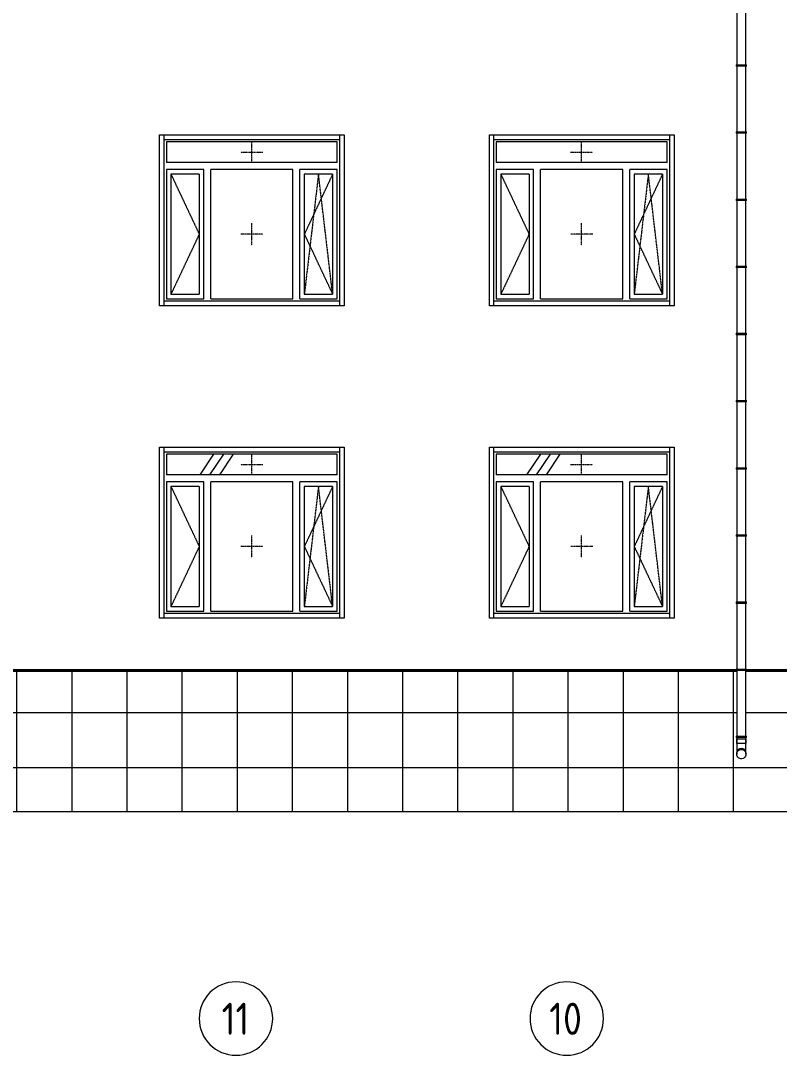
# Model space of a CAD drawing. Header units: millimetres. Extents: x -515342 to 330399, y -224905 to 507333.
# Drawn here: x 91191 to 99447, y -1932 to 9331 of the extents above; entities that cross this region are included whole.
import ezdxf

# ---------------------------------------------------------------- set-up
doc = ezdxf.new("R2010")
doc.units = ezdxf.units.MM
doc.linetypes.add('ASVP_Штриховая_ш2 п1', pattern=[3, 2, -1])
doc.layers.get('0').update_dxf_attribs({"lineweight": 0})
for name, color, linetype, lineweight in [('Витраж', 7, 'Continuous', 0), ('Линии', 7, 'Continuous', 0), ('Марки помещений', 7, 'Continuous', 0), ('Обобщенные модели', 7, 'Continuous', 0), ('Окна', 7, 'Continuous', 0), ('Окна открывание', 7, 'Continuous', 0), ('Оси', 7, 'Continuous', 0), ('Стены внутренние', 7, 'Continuous', 0), ('Стены наружные', 7, 'Continuous', 0), ('Стены штриховка поверхности', 7, 'Continuous', 0)]:
    doc.layers.add(name, color=color, linetype=linetype, lineweight=lineweight)
doc.styles.add('GOST Common', font='', dxfattribs={"width": 0.9, "height": 350})
doc.styles.add('GOST Common_1', font='', dxfattribs={"width": 0.9, "height": 250})
doc.styles.get('GOST Common').set_extended_font_data('GOST Common')
doc.styles.get('GOST Common_1').set_extended_font_data('GOST Common')
pattern_1 = [(236.31, (1066.07, 1244.6), (-1777.9963, -3556.002), [641.067, -5769.603]), (236.31, (1101.63, 1137.9), (-1777.9963, -3556.002), [384.64, -6026.03]), (236.31, (888.27, 1137.9), (-1777.9963, -3556.002), [384.64, -6026.03])]

# ---------------------------------------------------------------- blocks, each defined once
blk = doc.blocks.new('Окно_ПВХ_3Створки_1Фрамуга-верх - АР_Окно_ОП_1820_h_х1970_3ст2фр-в-V19-О_АР_Эскиз_Фасад 12-1 копия 1')
at = {"layer": 'Окна'}
h = blk.add_hatch(dxfattribs=at)
h.set_pattern_fill('FP_1', color=256, style=0, pattern_type=2)
h.set_pattern_definition(pattern_1)
h.paths.add_polyline_path([(-89902, 885), (-89630, 885), (-89630, 2193), (-89938, 2193), (-89938, 885)])
h = blk.add_hatch(dxfattribs=at)
h.set_pattern_fill('FP_1', color=256, style=0, pattern_type=2)
h.set_pattern_definition(pattern_1)
h.paths.add_polyline_path([(-88178, 885), (-88178, 2193), (-88486, 2193), (-88486, 885), (-88327, 885)])
at = {"layer": 'Окна открывание'}
h = blk.add_hatch(dxfattribs=at)
h.set_pattern_fill('FP_1', color=256, style=0, pattern_type=2)
h.set_pattern_definition(pattern_1)
h.paths.add_polyline_path([(-89987, 2318), (-88129, 2318), (-88129, 2544), (-89987, 2544), (-89987, 2432)])
at = {"layer": 'Окна'}
for p, q in [((-88129, 2544), (-89987, 2544)), ((-89987, 2544), (-89987, 2318)), ((-88129, 2318), (-88129, 2544)), ((-88129, 2318), (-89987, 2318)), ((-89581, 2242), (-89987, 2242)), ((-89987, 2242), (-89987, 836)), ((-89938, 2193), (-89938, 885)), ((-89630, 2193), (-89938, 2193)), ((-89630, 2193), (-89630, 885)), ((-89581, 836), (-89581, 2242)), ((-88611, 2242), (-89505, 2242)), ((-89505, 836), (-89505, 2242)), ((-88611, 836), (-88611, 2242)), ((-88129, 2242), (-88535, 2242)), ((-88535, 836), (-88535, 2242)), ((-88486, 2193), (-88486, 885)), ((-88178, 2193), (-88486, 2193)), ((-88178, 2193), (-88178, 885)), ((-88129, 836), (-88129, 2242)), ((-89987, 836), (-89581, 836)), ((-89938, 885), (-89630, 885)), ((-89505, 836), (-88611, 836)), ((-88535, 836), (-88129, 836)), ((-88486, 885), (-88178, 885))]:
    blk.add_line(p, q, dxfattribs=at)
at = {"layer": 'Окна открывание', "linetype": 'ASVP_Штриховая_ш2 п1'}
for p, q in [((-89058, 2318), (-89058, 2544)), ((-89178, 2431), (-88938, 2431)), ((-89938, 2193), (-89630, 1539)), ((-88332, 2193), (-88486, 885)), ((-88178, 2193), (-88486, 1539)), ((-88178, 885), (-88332, 2193)), ((-89058, 1419), (-89058, 1659)), ((-89630, 1539), (-89938, 885)), ((-88938, 1539), (-89178, 1539)), ((-88486, 1539), (-88178, 885))]:
    blk.add_line(p, q, dxfattribs=at)
blk = doc.blocks.new('Окно_ПВХ_3Створки_1Фрамуга-верх - АР_Окно_ОП_1820_h_х1970_3ст2фр-в-V23-О_АР_Эскиз_Фасад 12-1 копия 1')
at = {"layer": 'Окна'}
h = blk.add_hatch(dxfattribs=at)
h.set_pattern_fill('FP_1', color=256, style=0, pattern_type=2)
h.set_pattern_definition(pattern_1)
h.paths.add_polyline_path([(-86348, 885), (-86040, 885), (-86040, 2193), (-86348, 2193), (-86348, 906)])
h = blk.add_hatch(dxfattribs=at)
h.set_pattern_fill('FP_1', color=256, style=0, pattern_type=2)
h.set_pattern_definition(pattern_1)
h.paths.add_polyline_path([(-84588, 885), (-84588, 2193), (-84896, 2193), (-84896, 885), (-84729, 885)])
at = {"layer": 'Окна открывание'}
h = blk.add_hatch(dxfattribs=at)
h.set_pattern_fill('FP_1', color=256, style=0, pattern_type=2)
h.set_pattern_definition(pattern_1)
h.paths.add_polyline_path([(-85404, 2318), (-84539, 2318), (-84539, 2544), (-86397, 2544), (-86397, 2318), (-85629, 2318)])
at = {"layer": 'Окна'}
for p, q in [((-84539, 2544), (-86397, 2544)), ((-86397, 2544), (-86397, 2318)), ((-84539, 2318), (-84539, 2544)), ((-84539, 2318), (-86397, 2318)), ((-85991, 2242), (-86397, 2242)), ((-86397, 2242), (-86397, 836)), ((-86348, 2193), (-86348, 885)), ((-86040, 2193), (-86348, 2193)), ((-86040, 2193), (-86040, 885)), ((-85991, 836), (-85991, 2242)), ((-85021, 2242), (-85915, 2242)), ((-85915, 836), (-85915, 2242)), ((-85021, 836), (-85021, 2242)), ((-84539, 2242), (-84945, 2242)), ((-84945, 836), (-84945, 2242)), ((-84896, 2193), (-84896, 885)), ((-84588, 2193), (-84896, 2193)), ((-84588, 2193), (-84588, 885)), ((-84539, 836), (-84539, 2242)), ((-86397, 836), (-85991, 836)), ((-86348, 885), (-86040, 885)), ((-85915, 836), (-85021, 836)), ((-84945, 836), (-84539, 836)), ((-84896, 885), (-84588, 885))]:
    blk.add_line(p, q, dxfattribs=at)
at = {"layer": 'Окна открывание', "linetype": 'ASVP_Штриховая_ш2 п1'}
for p, q in [((-85468, 2318), (-85468, 2544)), ((-85588, 2431), (-85348, 2431)), ((-86348, 2193), (-86040, 1539)), ((-84742, 2193), (-84896, 885)), ((-84588, 2193), (-84896, 1539)), ((-84588, 885), (-84742, 2193)), ((-85468, 1419), (-85468, 1659)), ((-86040, 1539), (-86348, 885)), ((-85348, 1539), (-85588, 1539)), ((-84896, 1539), (-84588, 885))]:
    blk.add_line(p, q, dxfattribs=at)
blk = doc.blocks.new('Окно_ПВХ_3Створки_1Фрамуга-верх - АР_Окно_ОП_1820_h_х1970_3ст2фр-в-V43-О_АР_Эскиз_Фасад 12-1 копия 1')
at = {"layer": 'Окна'}
h = blk.add_hatch(dxfattribs=at)
h.set_pattern_fill('FP_1', color=256, style=0, pattern_type=2)
h.set_pattern_definition(pattern_1)
h.paths.add_polyline_path([(-89938, 4285), (-89630, 4285), (-89630, 5593), (-89938, 5593), (-89938, 4338)])
h = blk.add_hatch(dxfattribs=at)
h.set_pattern_fill('FP_1', color=256, style=0, pattern_type=2)
h.set_pattern_definition(pattern_1)
h.paths.add_polyline_path([(-88327, 4285), (-88178, 4285), (-88178, 5593), (-88486, 5593), (-88486, 4285)])
for p, q in [((-88129, 5944), (-89987, 5944)), ((-89987, 5944), (-89987, 5718)), ((-88129, 5718), (-88129, 5944)), ((-88129, 5718), (-89987, 5718)), ((-89581, 5642), (-89987, 5642)), ((-89987, 5642), (-89987, 4236)), ((-89581, 4236), (-89581, 5642)), ((-88611, 5642), (-89505, 5642)), ((-89505, 4236), (-89505, 5642)), ((-88611, 4236), (-88611, 5642)), ((-88129, 5642), (-88535, 5642)), ((-88535, 4236), (-88535, 5642)), ((-88129, 4236), (-88129, 5642)), ((-89938, 5593), (-89938, 4285)), ((-89630, 5593), (-89938, 5593)), ((-89630, 5593), (-89630, 4285)), ((-88486, 5593), (-88486, 4285)), ((-88178, 5593), (-88486, 5593)), ((-88178, 5593), (-88178, 4285)), ((-89938, 4285), (-89630, 4285)), ((-88486, 4285), (-88178, 4285)), ((-89987, 4236), (-89581, 4236)), ((-89505, 4236), (-88611, 4236)), ((-88535, 4236), (-88129, 4236))]:
    blk.add_line(p, q, dxfattribs=at)
at = {"layer": 'Окна открывание', "linetype": 'ASVP_Штриховая_ш2 п1'}
for p, q in [((-89058, 5718), (-89058, 5944)), ((-89178, 5831), (-88938, 5831)), ((-89938, 5593), (-89630, 4939)), ((-88332, 5593), (-88486, 4285)), ((-88178, 5593), (-88486, 4939)), ((-88178, 4285), (-88332, 5593)), ((-89058, 4819), (-89058, 5059)), ((-89630, 4939), (-89938, 4285)), ((-88938, 4939), (-89178, 4939)), ((-88486, 4939), (-88178, 4285))]:
    blk.add_line(p, q, dxfattribs=at)
blk = doc.blocks.new('Окно_ПВХ_3Створки_1Фрамуга-верх - АР_Окно_ОП_1820_h_х1970_3ст2фр-в-V46-О_АР_Эскиз_Фасад 12-1 копия 1')
at = {"layer": 'Окна'}
h = blk.add_hatch(dxfattribs=at)
h.set_pattern_fill('FP_1', color=256, style=0, pattern_type=2)
h.set_pattern_definition(pattern_1)
h.paths.add_polyline_path([(-86348, 4285), (-86040, 4285), (-86040, 5593), (-86348, 5593), (-86348, 4338)])
h = blk.add_hatch(dxfattribs=at)
h.set_pattern_fill('FP_1', color=256, style=0, pattern_type=2)
h.set_pattern_definition(pattern_1)
h.paths.add_polyline_path([(-84729, 4285), (-84588, 4285), (-84588, 5593), (-84896, 5593), (-84896, 4285)])
for p, q in [((-84539, 5944), (-86397, 5944)), ((-86397, 5944), (-86397, 5718)), ((-84539, 5718), (-84539, 5944)), ((-84539, 5718), (-86397, 5718)), ((-85991, 5642), (-86397, 5642)), ((-86397, 5642), (-86397, 4236)), ((-85991, 4236), (-85991, 5642)), ((-85021, 5642), (-85915, 5642)), ((-85915, 4236), (-85915, 5642)), ((-85021, 4236), (-85021, 5642)), ((-84539, 5642), (-84945, 5642)), ((-84945, 4236), (-84945, 5642)), ((-84539, 4236), (-84539, 5642)), ((-86348, 5593), (-86348, 4285)), ((-86040, 5593), (-86348, 5593)), ((-86040, 5593), (-86040, 4285)), ((-84896, 5593), (-84896, 4285)), ((-84588, 5593), (-84896, 5593)), ((-84588, 5593), (-84588, 4285)), ((-86348, 4285), (-86040, 4285)), ((-84896, 4285), (-84588, 4285)), ((-86397, 4236), (-85991, 4236)), ((-85915, 4236), (-85021, 4236)), ((-84945, 4236), (-84539, 4236))]:
    blk.add_line(p, q, dxfattribs=at)
at = {"layer": 'Окна открывание', "linetype": 'ASVP_Штриховая_ш2 п1'}
for p, q in [((-85468, 5718), (-85468, 5944)), ((-85588, 5831), (-85348, 5831)), ((-86348, 5593), (-86040, 4939)), ((-84742, 5593), (-84896, 4285)), ((-84588, 5593), (-84896, 4939)), ((-84588, 4285), (-84742, 5593)), ((-85468, 4819), (-85468, 5059)), ((-86040, 4939), (-86348, 4285)), ((-85348, 4939), (-85588, 4939)), ((-84896, 4939), (-84588, 4285))]:
    blk.add_line(p, q, dxfattribs=at)
blk = doc.blocks.new('Прямоугольный импост - АР_Откос_Металлический_50х330 Белый Правый-9899493-О_АР_Эскиз_Фасад 12-1 копия 1')
at = {"layer": 'Витраж'}
for p, q in [((-9974, 2570), (-9974, 2620)), ((-9974, 2620), (-8064, 2620)), ((-8064, 2620), (-8064, 2570)), ((-9974, 2570), (-8064, 2570))]:
    blk.add_line(p, q, dxfattribs=at)
blk = doc.blocks.new('Прямоугольный импост - АР_Откос_Металлический_50х330 Белый Левый-9898761-О_АР_Эскиз_Фасад 12-1 копия 1')
at = {"layer": 'Витраж'}
for p, q in [((-9974, 760), (-9974, 810)), ((-8064, 810), (-9974, 810)), ((-8064, 810), (-8064, 760)), ((-8064, 760), (-9974, 760))]:
    blk.add_line(p, q, dxfattribs=at)
blk = doc.blocks.new('Прямоугольный импост - АР_Откос_Металлический_50х330 Белый Правый-9899492-О_АР_Эскиз_Фасад 12-1 копия 1')
at = {"layer": 'Витраж'}
for p, q in [((-8064, 2620), (-8014, 2620)), ((-8064, 2620), (-8064, 760)), ((-8014, 2620), (-8014, 760)), ((-8014, 760), (-8064, 760))]:
    blk.add_line(p, q, dxfattribs=at)
blk = doc.blocks.new('Прямоугольный импост - АР_Откос_Металлический_50х330 Белый Левый-V99-О_АР_Эскиз_Фасад 12-1 копия 1')
at = {"layer": 'Витраж'}
for p, q in [((-10024, 2620), (-9974, 2620)), ((-10024, 760), (-10024, 2620)), ((-9974, 760), (-9974, 2620)), ((-9974, 760), (-10024, 760))]:
    blk.add_line(p, q, dxfattribs=at)
blk = doc.blocks.new('ASVP_ОМ_Водосточная труба_На стене - Труба 100-9889141-О_АР_Эскиз_Фасад 12-1 копия 1')
at = {"layer": 'Обобщенные модели'}
for p, q in [((-100780, 12695.760475), (-100780, -604.239525)), ((-100680, -604.239525), (-100680, 12695.760475))]:
    blk.add_line(p, q, dxfattribs=at)
blk = doc.blocks.new('Влж_Водосточная труба_Хомут - Хомут-9745428-О_АР_Эскиз_Фасад 12-1 копия 1')
at = {"layer": 'Обобщенные модели'}
for p, q in [((-100785, 12633.260475), (-100785, 12618.260475)), ((-100785, 12633.260475), (-100675, 12633.260475)), ((-100675, 12618.260475), (-100785, 12618.260475)), ((-100675, 12618.260475), (-100675, 12633.260475))]:
    blk.add_line(p, q, dxfattribs=at)
blk = doc.blocks.new('ASVP_ОМ_Водосточная труба_Слив - Слив-9747398-О_АР_Эскиз_Фасад 12-1 копия 1')
at = {"layer": 'Обобщенные модели'}
for p, q in [((-40051, -554), (-40051, -604)), ((-40051, -554), (-40000, -554)), ((-40000, -554), (-39950, -554)), ((-39950, -554), (-39948, -554)), ((-39948, -604), (-39948, -554)), ((-40000, -604), (-40051, -604)), ((-40050, -604), (-40050, -698)), ((-39950, -604), (-40000, -604)), ((-39950, -698), (-39950, -604)), ((-39948, -604), (-39950, -604)), ((-40050, -698), (-40050, -721)), ((-39950, -721), (-39950, -698))]:
    blk.add_line(p, q, dxfattribs=at)
at = {"layer": 'Обобщенные модели', "flags": 128}
for points in [[(-40050, -721), (-40049, -708), (-40044, -697), (-40037, -686), (-40028, -678), (-40018, -672), (-40006, -669), (-39994, -669), (-39982, -672), (-39972, -678), (-39963, -686), (-39956, -697), (-39951, -708), (-39950, -721)], [(-39950, -721), (-39951, -734), (-39956, -745), (-39963, -756), (-39972, -764), (-39982, -770), (-39994, -773), (-40006, -773), (-40018, -770), (-40028, -764), (-40037, -756), (-40044, -745), (-40049, -734), (-40050, -721)]]:
    blk.add_lwpolyline(points, dxfattribs=at)
at = {"layer": 'Обобщенные модели'}
blk.add_open_spline([(-39950, -698), (-39950, -695), (-39951, -690), (-39954, -684), (-39957, -680), (-39960, -676), (-39965, -672), (-39969, -669), (-39977, -666), (-39987, -663), (-40000, -661), (-40013, -663), (-40023, -666), (-40031, -669), (-40035, -672), (-40040, -676), (-40043, -680), (-40046, -684), (-40049, -690), (-40050, -695), (-40050, -698)], degree=3, knots=[0, 0, 0, 0, 0.083333, 0.125, 0.166667, 0.208333, 0.25, 0.291667, 0.333333, 0.416667, 0.5, 0.583333, 0.666667, 0.708333, 0.75, 0.791667, 0.833333, 0.875, 0.916667, 1, 1, 1, 1], dxfattribs=at)
blk = doc.blocks.new('СД_Люблино_Фасады_rvt-1-О_АР_Эскиз_Фасад 12-1 копия 1')
at = {"layer": 'Стены штриховка поверхности', "true_color": 0xcacaca}
h = blk.add_hatch(dxfattribs=at)
h.set_pattern_fill('FP_3', color=9, style=0, pattern_type=2)
h.set_pattern_definition([(0, (-51650.9, 0), (0, 600), []), (90, (-51650.9, 0), (-600, 4e-14), [])])
h.paths.add_polyline_path([(-102135, -1350), (-83065, -1350), (-83065, -1250), (-83085, -1250), (-83085, -850), (-80905, -850), (-80905, -1250), (-80925, -1250), (-80925, -1350), (-75725, -1350), (-75725, -1250), (-75745, -1250), (-75745, -850), (-73565, -850), (-73565, -1250), (-73585, -1250), (-73585, -1350), (-68430, -1350), (-68430, -1250), (-68450, -1250), (-68450, -850), (-66270, -850), (-66270, -1250), (-66290, -1250), (-66289, -1350), (-64770, -1350), (-64770, -1250), (-64790, -1250), (-64790, -850), (-62610, -850), (-62610, -1250), (-62630, -1250), (-62630, -1350), (-60285, -1350), (-60285, -1250), (-60305, -1250), (-60305, -850), (-58125, -850), (-58125, -1250), (-58145, -1250), (-58145, -1350), (-56745, -1350), (-56745, -1250), (-56765, -1250), (-56765, -850), (-54585, -850), (-54585, -1250), (-54605, -1250), (-54605, -1350), (-52171, -1350), (-52171, 180), (-61580, 180), (-61580, -527), (-61575, -527), (-61575, -542), (-61580, -542), (-61579, -554), (-61578, -554), (-61578, -604), (-61580, -604), (-61580, -721), (-61581, -734), (-61586, -745), (-61593, -756), (-61602, -764), (-61612, -770), (-61624, -773), (-61636, -773), (-61648, -770), (-61658, -764), (-61667, -756), (-61674, -745), (-61679, -734), (-61680, -721), (-61680, -604), (-61681, -604), (-61681, -554), (-61680, -554), (-61680, -542), (-61685, -542), (-61685, -527), (-61680, -527), (-61680, 180), (-83680, 180), (-83680, -527), (-83675, -527), (-83675, -542), (-83680, -542), (-83679, -554), (-83678, -554), (-83678, -604), (-83680, -604), (-83680, -721), (-83681, -734), (-83686, -745), (-83693, -756), (-83702, -764), (-83712, -770), (-83724, -773), (-83736, -773), (-83748, -770), (-83758, -764), (-83767, -756), (-83774, -745), (-83779, -734), (-83780, -721), (-83780, -604), (-83781, -604), (-83781, -554), (-83780, -554), (-83780, -542), (-83785, -542), (-83785, -527), (-83780, -527), (-83780, 180), (-100680, 180), (-100680, -527), (-100675, -527), (-100675, -542), (-100680, -542), (-100679, -554), (-100678, -554), (-100678, -604), (-100680, -604), (-100680, -721), (-100681, -734), (-100686, -745), (-100696, -759), (-100702, -764), (-100712, -770), (-100724, -773), (-100736, -773), (-100748, -770), (-100758, -764), (-100767, -756), (-100774, -745), (-100779, -734), (-100780, -721), (-100780, -604), (-100782, -604), (-100782, -554), (-100780, -554), (-100780, -542), (-100785, -542), (-100785, -527), (-100780, -527), (-100780, 180), (-102135, 180), (-102135, -1000)])
h.paths.add_polyline_path([(-51692, -1000), (-51651, -1000), (-51651, 180), (-51721, 180), (-51721, -1000)])
h.paths.add_polyline_path([(-58345, -848), (-60285, -848), (-60285, -540), (-58145, -540), (-58145, -848), (-58195, -848)])
h.paths.add_polyline_path([(-82930, -848), (-83065, -848), (-83065, -540), (-80925, -540), (-80925, -848), (-82865, -848)])
h.paths.add_polyline_path([(-67863, -848), (-68430, -848), (-68430, -540), (-66290, -540), (-66290, -848), (-67638, -848)])
h.paths.add_polyline_path([(-73785, -848), (-75725, -848), (-75725, -540), (-73585, -540), (-73585, -848), (-73635, -848)])
h.paths.add_polyline_path([(-55700, -848), (-56745, -848), (-56745, -540), (-54605, -540), (-54605, -848), (-55675, -848)])
h.paths.add_polyline_path([(-62691, -848), (-64770, -848), (-64770, -540), (-62630, -540), (-62630, -848), (-62680, -848)])
at = {"layer": 'Стены внутренние'}
for p, q in [((-83780, 180), (-100680, 180)), ((-100675, 200), (-83785, 200)), ((-61680, 180), (-83680, 180)), ((-83675, 200), (-61685, 200))]:
    blk.add_line(p, q, dxfattribs=at)
at = {"layer": 'Стены наружные'}
for p, q in [((-83785, 190), (-100675, 190)), ((-61685, 190), (-83675, 190))]:
    blk.add_line(p, q, dxfattribs=at)
at = {"layer": 'Витраж', "lineweight": 9}
for name, p in [('Прямоугольный импост - АР_Откос_Металлический_50х330 Белый Левый-V99-О_АР_Эскиз_Фасад 12-1 копия 1', (-80038, 3400)), ('Прямоугольный импост - АР_Откос_Металлический_50х330 Белый Правый-9899493-О_АР_Эскиз_Фасад 12-1 копия 1', (-80038, 3400)), ('Прямоугольный импост - АР_Откос_Металлический_50х330 Белый Правый-9899492-О_АР_Эскиз_Фасад 12-1 копия 1', (-80038, 3400)), ('Прямоугольный импост - АР_Откос_Металлический_50х330 Белый Левый-V99-О_АР_Эскиз_Фасад 12-1 копия 1', (-76448, 3400)), ('Прямоугольный импост - АР_Откос_Металлический_50х330 Белый Правый-9899493-О_АР_Эскиз_Фасад 12-1 копия 1', (-76448, 3400)), ('Прямоугольный импост - АР_Откос_Металлический_50х330 Белый Правый-9899492-О_АР_Эскиз_Фасад 12-1 копия 1', (-76448, 3400)), ('Прямоугольный импост - АР_Откос_Металлический_50х330 Белый Левый-9898761-О_АР_Эскиз_Фасад 12-1 копия 1', (-80038, 3400)), ('Прямоугольный импост - АР_Откос_Металлический_50х330 Белый Левый-9898761-О_АР_Эскиз_Фасад 12-1 копия 1', (-76448, 3400)), ('Прямоугольный импост - АР_Откос_Металлический_50х330 Белый Левый-V99-О_АР_Эскиз_Фасад 12-1 копия 1', (-80038, 0)), ('Прямоугольный импост - АР_Откос_Металлический_50х330 Белый Правый-9899493-О_АР_Эскиз_Фасад 12-1 копия 1', (-80038, 0)), ('Прямоугольный импост - АР_Откос_Металлический_50х330 Белый Правый-9899492-О_АР_Эскиз_Фасад 12-1 копия 1', (-80038, 0)), ('Прямоугольный импост - АР_Откос_Металлический_50х330 Белый Левый-V99-О_АР_Эскиз_Фасад 12-1 копия 1', (-76448, 0)), ('Прямоугольный импост - АР_Откос_Металлический_50х330 Белый Правый-9899493-О_АР_Эскиз_Фасад 12-1 копия 1', (-76448, 0)), ('Прямоугольный импост - АР_Откос_Металлический_50х330 Белый Правый-9899492-О_АР_Эскиз_Фасад 12-1 копия 1', (-76448, 0)), ('Прямоугольный импост - АР_Откос_Металлический_50х330 Белый Левый-9898761-О_АР_Эскиз_Фасад 12-1 копия 1', (-80038, 0)), ('Прямоугольный импост - АР_Откос_Металлический_50х330 Белый Левый-9898761-О_АР_Эскиз_Фасад 12-1 копия 1', (-76448, 0))]:
    blk.add_blockref(name, p, dxfattribs=at)
at = {"layer": 'Обобщенные модели', "lineweight": 9}
for name, p in [('ASVP_ОМ_Водосточная труба_На стене - Труба 100-9889141-О_АР_Эскиз_Фасад 12-1 копия 1', (17000, 0)), ('Влж_Водосточная труба_Хомут - Хомут-9745428-О_АР_Эскиз_Фасад 12-1 копия 1', (17000, -5849)), ('Влж_Водосточная труба_Хомут - Хомут-9745428-О_АР_Эскиз_Фасад 12-1 копия 1', (17000, -6580)), ('Влж_Водосточная труба_Хомут - Хомут-9745428-О_АР_Эскиз_Фасад 12-1 копия 1', (17000, -7311)), ('Влж_Водосточная труба_Хомут - Хомут-9745428-О_АР_Эскиз_Фасад 12-1 копия 1', (17000, -8042)), ('Влж_Водосточная труба_Хомут - Хомут-9745428-О_АР_Эскиз_Фасад 12-1 копия 1', (17000, -8773)), ('Влж_Водосточная труба_Хомут - Хомут-9745428-О_АР_Эскиз_Фасад 12-1 копия 1', (17000, -9504)), ('Влж_Водосточная труба_Хомут - Хомут-9745428-О_АР_Эскиз_Фасад 12-1 копия 1', (17000, -10236)), ('Влж_Водосточная труба_Хомут - Хомут-9745428-О_АР_Эскиз_Фасад 12-1 копия 1', (17000, -10967)), ('Влж_Водосточная труба_Хомут - Хомут-9745428-О_АР_Эскиз_Фасад 12-1 копия 1', (17000, -11698)), ('Влж_Водосточная труба_Хомут - Хомут-9745428-О_АР_Эскиз_Фасад 12-1 копия 1', (17000, -12429)), ('Влж_Водосточная труба_Хомут - Хомут-9745428-О_АР_Эскиз_Фасад 12-1 копия 1', (17000, -13160)), ('ASVP_ОМ_Водосточная труба_Слив - Слив-9747398-О_АР_Эскиз_Фасад 12-1 копия 1', (-43730, 0))]:
    blk.add_blockref(name, p, dxfattribs=at)
at = {"layer": 'Окна', "lineweight": 9}
for name in ['Окно_ПВХ_3Створки_1Фрамуга-верх - АР_Окно_ОП_1820_h_х1970_3ст2фр-в-V43-О_АР_Эскиз_Фасад 12-1 копия 1', 'Окно_ПВХ_3Створки_1Фрамуга-верх - АР_Окно_ОП_1820_h_х1970_3ст2фр-в-V46-О_АР_Эскиз_Фасад 12-1 копия 1', 'Окно_ПВХ_3Створки_1Фрамуга-верх - АР_Окно_ОП_1820_h_х1970_3ст2фр-в-V19-О_АР_Эскиз_Фасад 12-1 копия 1', 'Окно_ПВХ_3Створки_1Фрамуга-верх - АР_Окно_ОП_1820_h_х1970_3ст2фр-в-V23-О_АР_Эскиз_Фасад 12-1 копия 1']:
    blk.add_blockref(name, (0, 0), dxfattribs=at)
blk = doc.blocks.new('Ось сетки - Круг_Ø8 мм-6577-О_АР_Эскиз_Фасад 12-1 копия 1')
at = {"layer": 'Оси'}
for start, end in [(360, 180), (180, 360)]:
    blk.add_arc((0, -3600), 400, start, end, dxfattribs=at)

msp = doc.modelspace()

# ---------------------------------------------------------------- linework, layer by layer
at = {"layer": 'Линии'}
msp.add_line((178865.989, 717.7355), (80619.6864, 717.7355), dxfattribs=at)

# ---------------------------------------------------------------- block references
msp.add_blockref('СД_Люблино_Фасады_rvt-1-О_АР_Эскиз_Фасад 12-1 копия 1', (182763.6864, 2067.7355))
at = {"layer": 'Оси'}
for p in [(93533.6864, 2067.7355), (97133.6864, 2067.7355)]:
    msp.add_blockref('Ось сетки - Круг_Ø8 мм-6577-О_АР_Эскиз_Фасад 12-1 копия 1', p, dxfattribs=at)

# ---------------------------------------------------------------- texts
at = {"layer": 'Марки помещений', "char_height": 250, "width": 93.797437, "attachment_point": 1, "style": 'GOST Common_1'}
for insert in [(97849.7922, 4474.0175), (91281.0424, 2333.5083)]:
    msp.add_mtext('\\fGOST Common|b0|i0|c204|p34|;\\W.9; ', dxfattribs=dict(at, insert=insert))
at = {"layer": 'Оси', "char_height": 350, "attachment_point": 1, "style": 'GOST Common'}
for s, insert, width in [('11', (93378.0558, -1359.7312), 375.18975), ('10', (96942.5058, -1359.7312), 461.772)]:
    msp.add_mtext(s, dxfattribs=dict(at, insert=insert, width=width))

doc.saveas('drawing.dxf')
